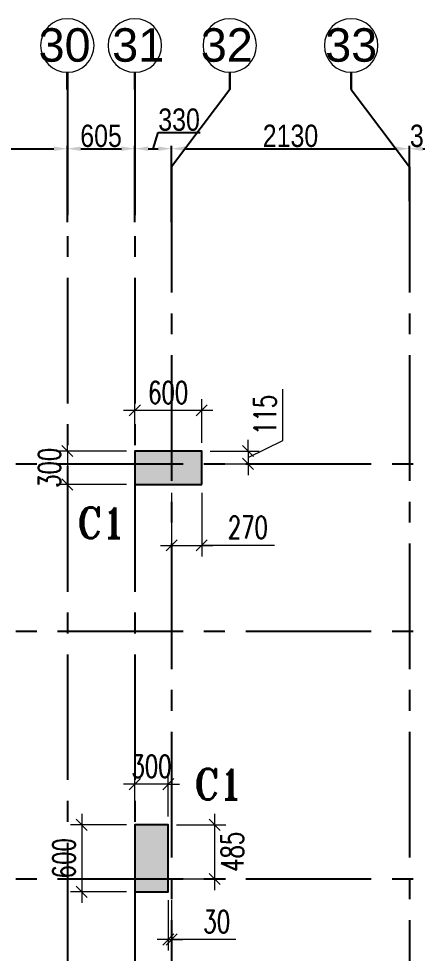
# Model space of a CAD drawing. Header units: millimetres. Extents: x 1123469 to 1752051, y -126924 to 196924.
# Drawn here: x 1422594 to 1426169, y -6975 to 1401 of the extents above; entities that cross this region are included whole.
import ezdxf
from ezdxf.enums import TextEntityAlignment as Align

# ---------------------------------------------------------------- set-up
doc = ezdxf.new("R2010")
doc.units = ezdxf.units.MM
doc.header["$LTSCALE"] = 500
doc.header["$MEASUREMENT"] = 0
doc.header["$PDMODE"] = 34
for name, pattern in [('CONTINOUS', [0]), ('DASHDOT', [1, 0.5, -0.25, 0, -0.25]), ('Site$0$CENTER2', [1.125, 0.75, -0.125, 0.125, -0.125])]:
    doc.linetypes.add(name, pattern=pattern)
doc.layers.get('Defpoints').update_dxf_attribs({"lineweight": 0})
for name, color, linetype, lineweight in [('COL. NO.', 1, 'DASHDOT', 15), ('CUT OUT', 1, 'Continuous', 13), ('dim-M', 1, 'Continuous', 15), ('GRID NO.', 7, 'Continuous', 20), ('TOWER COL HATCH', 253, 'Continuous', 20)]:
    doc.layers.add(name, color=color, linetype=linetype, lineweight=lineweight)
for name, color, linetype in [('GLASS', 5, 'Continuous'), ('GRID', 7, 'Continuous'), ('GRID DIM', 7, 'Continuous'), ('TOWER AREA COLUMN.', 6, 'Continuous')]:
    doc.layers.add(name, color=color, linetype=linetype)
doc.styles.add('2MM', font='romans.shx', dxfattribs={"width": 0.7})
doc.styles.add('D50', font='arial.ttf', dxfattribs={"width": 0.8})
doc.styles.add('ROMANT', font='romant__.ttf', dxfattribs={"width": 0.9, "height": 600})
doc.dimstyles.new('INNER DIM', dxfattribs={"dimtxt": 200, "dimasz": 120, "dimexe": 25, "dimexo": 25, "dimgap": 12, "dimtad": 1, "dimdec": 0, "dimrnd": 5, "dimzin": 0, "dimdsep": 46, "dimtxsty": 'D50', "dimcen": 0.09, "dimdle": 25, "dimclrt": 6, "dimadec": 0, "dimazin": 0, "dimtfac": 1, "dimtdec": 0, "dimtofl": 0, "dimtmove": 1, "dimatfit": 3, "dimfxl": 75, "dimtolj": 1, "dimtzin": 0, "dimarcsym": 0})
doc.dimstyles.new('RAJESH', dxfattribs={"dimtxt": 200, "dimasz": 180, "dimexe": 100, "dimexo": 250, "dimgap": 50, "dimtad": 2, "dimdec": 0, "dimzin": 1, "dimdsep": 46, "dimtxsty": '2MM', "dimblk": 'OBLIQUE', "dimcen": 0, "dimdle": 100, "dimclrd": 1, "dimclre": 1, "dimclrt": 3, "dimadec": 0, "dimazin": 0, "dimtfac": 1, "dimtdec": 0, "dimtix": 1, "dimtmove": 2, "dimatfit": 3, "dimfxl": 1, "dimtolj": 1, "dimlwd": -1, "dimarcsym": 0})

# ---------------------------------------------------------------- blocks, each defined once
blk = doc.blocks.new('GRID MARK')
at = {"layer": 'GRID NO.', "const_width": 50}
blk.add_lwpolyline([(0, -541), (0, -891)], dxfattribs=at)
at = {"layer": 'GRID NO.'}
blk.add_circle((0, 0), 541, dxfattribs=at)
at = {"layer": 'GRID NO.', "style": 'D50', "width": 0.8}
blk.add_attdef('Y1', text='', height=500, dxfattribs=at).set_placement((-33, -267), align=Align.CENTER)
blk = doc.blocks.new('*D35')
at = {"layer": 'Defpoints', "color": 0, "linetype": 'Continuous', "transparency": 16777216}
for p in [(1423030.6, 258393.3), (1423030.6, 257708.6), (1421530.6, 257509.7)]:
    blk.add_point(p, dxfattribs=at)
at = {"layer": 'GRID DIM', "color": 0, "linetype": 'Continuous', "lineweight": -2, "transparency": 16777216}
for p, q in [((1421530.6, 257534.7), (1421530.6, 258418.3)), ((1423030.6, 257733.6), (1423030.6, 258418.3))]:
    blk.add_line(p, q, dxfattribs=at)
at = {"layer": 'GRID DIM', "linetype": 'Continuous', "lineweight": -2, "transparency": 16777216}
blk.add_line((1421650.6, 258393.3), (1422910.6, 258393.3), dxfattribs=at)
at = {"layer": 'GRID DIM', "linetype": 'Continuous', "transparency": 16777216}
for points in [[(1421650.6, 258413.3), (1421650.6, 258373.3), (1421530.6, 258393.3)], [(1422910.6, 258413.3), (1422910.6, 258373.3), (1423030.6, 258393.3)]]:
    blk.add_solid(points, dxfattribs=at)
at = {"layer": 'GRID DIM', "linetype": 'Continuous', "transparency": 16777216, "insert": (1422280.6, 258507.4), "char_height": 200, "attachment_point": 5, "style": 'D50'}
blk.add_mtext('\\A1;1500', dxfattribs=at)
blk = doc.blocks.new('*D36')
at = {"layer": 'Defpoints', "color": 0, "linetype": 'Continuous', "transparency": 16777216}
for p in [(1423635.6, 258393.3), (1423030.6, 257708.6), (1423635.6, 257708.6)]:
    blk.add_point(p, dxfattribs=at)
at = {"layer": 'GRID DIM', "color": 0, "linetype": 'Continuous', "lineweight": -2, "transparency": 16777216}
for p, q in [((1423030.6, 257733.6), (1423030.6, 258418.3)), ((1423635.6, 257733.6), (1423635.6, 258418.3))]:
    blk.add_line(p, q, dxfattribs=at)
at = {"layer": 'GRID DIM', "linetype": 'Continuous', "lineweight": -2, "transparency": 16777216}
blk.add_line((1423150.6, 258393.3), (1423515.6, 258393.3), dxfattribs=at)
at = {"layer": 'GRID DIM', "linetype": 'Continuous', "transparency": 16777216}
for points in [[(1423150.6, 258413.3), (1423150.6, 258373.3), (1423030.6, 258393.3)], [(1423515.6, 258413.3), (1423515.6, 258373.3), (1423635.6, 258393.3)]]:
    blk.add_solid(points, dxfattribs=at)
at = {"layer": 'GRID DIM', "linetype": 'Continuous', "transparency": 16777216, "insert": (1423333.1, 258507.4), "char_height": 200, "attachment_point": 5, "style": 'D50'}
blk.add_mtext('\\A1;605', dxfattribs=at)
blk = doc.blocks.new('*D37')
at = {"layer": 'Defpoints', "color": 0, "linetype": 'Continuous', "transparency": 16777216}
for p in [(1423965.6, 258393.3), (1423635.6, 257708.6), (1423965.6, 257708.6)]:
    blk.add_point(p, dxfattribs=at)
at = {"layer": 'GRID DIM', "linetype": 'Continuous', "lineweight": -2, "transparency": 16777216}
for p, q in [((1423800.6, 258393.3), (1423844.2, 258538.5)), ((1423844.2, 258538.5), (1424221, 258538.5)), ((1423755.6, 258393.3), (1423845.6, 258393.3))]:
    blk.add_line(p, q, dxfattribs=at)
at = {"layer": 'GRID DIM', "color": 0, "linetype": 'Continuous', "lineweight": -2, "transparency": 16777216}
for p, q in [((1423635.6, 257733.6), (1423635.6, 258418.3)), ((1423965.6, 257733.6), (1423965.6, 258418.3))]:
    blk.add_line(p, q, dxfattribs=at)
at = {"layer": 'GRID DIM', "linetype": 'Continuous', "transparency": 16777216}
for points in [[(1423755.6, 258413.3), (1423755.6, 258373.3), (1423635.6, 258393.3)], [(1423845.6, 258413.3), (1423845.6, 258373.3), (1423965.6, 258393.3)]]:
    blk.add_solid(points, dxfattribs=at)
at = {"layer": 'GRID DIM', "linetype": 'Continuous', "transparency": 16777216, "insert": (1424032.6, 258652.6), "char_height": 200, "attachment_point": 5, "style": 'D50'}
blk.add_mtext('\\A1;330', dxfattribs=at)
blk = doc.blocks.new('*D38')
at = {"layer": 'Defpoints', "color": 0, "linetype": 'Continuous', "transparency": 16777216}
for p in [(1426098.1, 258393.3), (1426098.1, 257899.3), (1423965.6, 257708.6)]:
    blk.add_point(p, dxfattribs=at)
at = {"layer": 'GRID DIM', "color": 0, "linetype": 'Continuous', "lineweight": -2, "transparency": 16777216}
for p, q in [((1423965.6, 257733.6), (1423965.6, 258418.3)), ((1426098.1, 257924.3), (1426098.1, 258418.3))]:
    blk.add_line(p, q, dxfattribs=at)
at = {"layer": 'GRID DIM', "linetype": 'Continuous', "lineweight": -2, "transparency": 16777216}
blk.add_line((1424085.6, 258393.3), (1425978.1, 258393.3), dxfattribs=at)
at = {"layer": 'GRID DIM', "linetype": 'Continuous', "transparency": 16777216}
for points in [[(1424085.6, 258413.3), (1424085.6, 258373.3), (1423965.6, 258393.3)], [(1425978.1, 258413.3), (1425978.1, 258373.3), (1426098.1, 258393.3)]]:
    blk.add_solid(points, dxfattribs=at)
at = {"layer": 'GRID DIM', "linetype": 'Continuous', "transparency": 16777216, "insert": (1425031.9, 258507.5), "char_height": 200, "attachment_point": 5, "style": 'D50'}
blk.add_mtext('\\A1;2130', dxfattribs=at)
blk = doc.blocks.new('*D39')
at = {"layer": 'Defpoints', "color": 0, "linetype": 'Continuous', "transparency": 16777216}
for p in [(1426480.6, 258393.3), (1426098.1, 257899.3), (1426480.6, 257899.3)]:
    blk.add_point(p, dxfattribs=at)
at = {"layer": 'GRID DIM', "color": 0, "linetype": 'Continuous', "lineweight": -2, "transparency": 16777216}
for p, q in [((1426098.1, 257924.3), (1426098.1, 258418.3)), ((1426480.6, 257924.3), (1426480.6, 258418.3))]:
    blk.add_line(p, q, dxfattribs=at)
at = {"layer": 'GRID DIM', "linetype": 'Continuous', "lineweight": -2, "transparency": 16777216}
blk.add_line((1426218.1, 258393.3), (1426360.6, 258393.3), dxfattribs=at)
at = {"layer": 'GRID DIM', "linetype": 'Continuous', "transparency": 16777216}
for points in [[(1426218.1, 258413.3), (1426218.1, 258373.3), (1426098.1, 258393.3)], [(1426360.6, 258413.3), (1426360.6, 258373.3), (1426480.6, 258393.3)]]:
    blk.add_solid(points, dxfattribs=at)
at = {"layer": 'GRID DIM', "linetype": 'Continuous', "transparency": 16777216, "insert": (1426289.4, 258507.5), "char_height": 200, "attachment_point": 5, "style": 'D50'}
blk.add_mtext('\\A1;385', dxfattribs=at)
blk = doc.blocks.new('3tgra')
at = {"layer": 'TOWER COL HATCH'}
h = blk.add_hatch(color=253, dxfattribs=at)
h.dxf.hatch_style = 1
h.paths.add_polyline_path([(1383505.6, 94841.6), (1383505.6, 95141.6), (1384105.6, 95141.6), (1384105.6, 94841.6)])
h = blk.add_hatch(color=253, dxfattribs=at)
h.dxf.hatch_style = 1
h.paths.add_polyline_path([(1384105.6, 91191.6), (1383805.6, 91191.6), (1383805.6, 91791.6), (1384105.6, 91791.6)])
at = {"layer": 'TOWER AREA COLUMN.', "color": 4}
for points in [[(1383505.6, 94841.6), (1383505.6, 95141.6), (1384105.6, 95141.6), (1384105.6, 94841.6)], [(1384105.6, 91191.6), (1383805.6, 91191.6), (1383805.6, 91791.6), (1384105.6, 91791.6)]]:
    blk.add_lwpolyline(points, close=True, dxfattribs=at)
blk = doc.blocks.new('_Oblique')
at = {"color": 0, "linetype": 'ByBlock', "lineweight": -2}
blk.add_line((-0.5, -0.5), (0.5, 0.5), dxfattribs=at)
blk = doc.blocks.new('*D1520')
at = {"layer": 'Defpoints', "color": 0, "ltscale": 100, "transparency": 16777216}
for p in [(1423635.6, 95506), (1423635.6, 95141.6), (1424235.6, 95141.6)]:
    blk.add_point(p, dxfattribs=at)
at = {"layer": 'dim-M', "color": 1, "lineweight": -2, "ltscale": 100, "transparency": 16777216}
for p, q in [((1423635.6, 95216.6), (1423635.6, 95606)), ((1424235.6, 95216.6), (1424235.6, 95606))]:
    blk.add_line(p, q, dxfattribs=at)
at = {"layer": 'dim-M', "color": 1, "ltscale": 100, "transparency": 16777216}
blk.add_line((1424335.6, 95506), (1423535.6, 95506), dxfattribs=at)
at = {"layer": 'dim-M', "color": 1, "ltscale": 100, "transparency": 16777216, "xscale": 100, "yscale": 100, "zscale": 100, "rotation": 180}
blk.add_blockref('_Oblique', (1423635.6, 95506), dxfattribs=at)
at = {"layer": 'dim-M', "color": 1, "ltscale": 100, "transparency": 16777216, "xscale": 100, "yscale": 100, "zscale": 100}
blk.add_blockref('_Oblique', (1424235.6, 95506), dxfattribs=at)
at = {"layer": 'dim-M', "color": 3, "ltscale": 100, "transparency": 16777216, "insert": (1423935.6, 95666), "char_height": 200, "attachment_point": 5, "style": '2MM'}
blk.add_mtext('\\A1;600', dxfattribs=at)
blk = doc.blocks.new('*D1521')
at = {"layer": 'Defpoints', "color": 0, "ltscale": 100, "transparency": 16777216}
for p in [(1423635.6, 95141.6), (1423030.6, 94841.6), (1423635.6, 94841.6)]:
    blk.add_point(p, dxfattribs=at)
at = {"layer": 'dim-M', "color": 1, "ltscale": 100, "transparency": 16777216}
for p, q in [((1423030.6, 95141.6), (1423030.6, 95241.6)), ((1423030.6, 95141.6), (1423030.6, 94841.6)), ((1423030.6, 94841.6), (1423030.6, 94741.6))]:
    blk.add_line(p, q, dxfattribs=at)
at = {"layer": 'dim-M', "color": 1, "lineweight": -2, "ltscale": 100, "transparency": 16777216}
for p, q in [((1423560.6, 95141.6), (1422930.6, 95141.6)), ((1423560.6, 94841.6), (1422930.6, 94841.6))]:
    blk.add_line(p, q, dxfattribs=at)
at = {"layer": 'dim-M', "color": 1, "ltscale": 100, "transparency": 16777216, "xscale": 100, "yscale": 100, "zscale": 100}
for p, rotation in [((1423030.6, 95141.6), 270), ((1423030.6, 94841.6), 90)]:
    blk.add_blockref('_Oblique', p, dxfattribs=dict(at, rotation=rotation))
at = {"layer": 'dim-M', "color": 3, "ltscale": 100, "transparency": 16777216, "insert": (1422870.6, 94991.6), "char_height": 200, "attachment_point": 5, "rotation": 90, "style": '2MM'}
blk.add_mtext('\\A1;300', dxfattribs=at)
blk = doc.blocks.new('*D1522')
at = {"layer": 'Defpoints', "color": 0, "ltscale": 100, "transparency": 16777216}
for p in [(1424235.6, 95141.6), (1424235.6, 95026.6), (1424651.2, 95026.6)]:
    blk.add_point(p, dxfattribs=at)
at = {"layer": 'dim-M', "color": 1, "ltscale": 100, "transparency": 16777216}
for p, q in [((1424964.5, 95235.8), (1424964.5, 95695.8)), ((1424651.2, 95141.6), (1424651.2, 95241.6)), ((1424651.2, 95084.1), (1424964.5, 95235.8)), ((1424651.2, 95141.6), (1424651.2, 95026.6)), ((1424651.2, 95141.6), (1424651.2, 95026.6)), ((1424651.2, 95026.6), (1424651.2, 94926.6))]:
    blk.add_line(p, q, dxfattribs=at)
at = {"layer": 'dim-M', "color": 1, "lineweight": -2, "ltscale": 100, "transparency": 16777216}
for p, q in [((1424310.6, 95141.6), (1424751.2, 95141.6)), ((1424310.6, 95026.6), (1424751.2, 95026.6))]:
    blk.add_line(p, q, dxfattribs=at)
at = {"layer": 'dim-M', "color": 1, "ltscale": 100, "transparency": 16777216, "xscale": 100, "yscale": 100, "zscale": 100}
for p, rotation in [((1424651.2, 95141.6), 270), ((1424651.2, 95026.6), 90)]:
    blk.add_blockref('_Oblique', p, dxfattribs=dict(at, rotation=rotation))
at = {"layer": 'dim-M', "color": 3, "ltscale": 100, "transparency": 16777216, "insert": (1424804.5, 95465.8), "char_height": 200, "attachment_point": 5, "rotation": 90, "style": '2MM'}
blk.add_mtext('\\A1;115', dxfattribs=at)
blk = doc.blocks.new('*D1523')
at = {"layer": 'Defpoints', "color": 0, "ltscale": 100, "transparency": 16777216}
for p in [(1423965.6, 94841.6), (1424235.6, 94841.6), (1424235.6, 94296.6)]:
    blk.add_point(p, dxfattribs=at)
at = {"layer": 'dim-M', "color": 1, "lineweight": -2, "ltscale": 100, "transparency": 16777216}
for p, q in [((1423965.6, 94766.6), (1423965.6, 94196.6)), ((1424235.6, 94766.6), (1424235.6, 94196.6))]:
    blk.add_line(p, q, dxfattribs=at)
at = {"layer": 'dim-M', "color": 1, "ltscale": 100, "transparency": 16777216}
for p, q in [((1423865.6, 94296.6), (1424335.6, 94296.6)), ((1424888.7, 94296.6), (1424235.6, 94296.6))]:
    blk.add_line(p, q, dxfattribs=at)
at = {"layer": 'dim-M', "color": 1, "ltscale": 100, "transparency": 16777216, "xscale": 100, "yscale": 100, "zscale": 100, "rotation": 180}
blk.add_blockref('_Oblique', (1423965.6, 94296.6), dxfattribs=at)
at = {"layer": 'dim-M', "color": 1, "ltscale": 100, "transparency": 16777216, "xscale": 100, "yscale": 100, "zscale": 100}
blk.add_blockref('_Oblique', (1424235.6, 94296.6), dxfattribs=at)
at = {"layer": 'dim-M', "color": 3, "ltscale": 100, "transparency": 16777216, "insert": (1424648.7, 94456.6), "char_height": 200, "attachment_point": 5, "style": '2MM'}
blk.add_mtext('\\A1;270', dxfattribs=at)
blk = doc.blocks.new('*D1546')
at = {"layer": 'Defpoints', "color": 0, "ltscale": 100, "transparency": 16777216}
for p in [(1423635.6, 92156), (1423635.6, 91791.6), (1423935.6, 91791.6)]:
    blk.add_point(p, dxfattribs=at)
at = {"layer": 'dim-M', "color": 1, "lineweight": -2, "ltscale": 100, "transparency": 16777216}
for p, q in [((1423635.6, 91866.6), (1423635.6, 92256)), ((1423935.6, 91866.6), (1423935.6, 92256))]:
    blk.add_line(p, q, dxfattribs=at)
at = {"layer": 'dim-M', "color": 1, "ltscale": 100, "transparency": 16777216}
for p, q in [((1423635.6, 92156), (1423535.6, 92156)), ((1423935.6, 92156), (1423635.6, 92156)), ((1423935.6, 92156), (1424035.6, 92156))]:
    blk.add_line(p, q, dxfattribs=at)
at = {"layer": 'dim-M', "color": 1, "ltscale": 100, "transparency": 16777216, "xscale": 100, "yscale": 100, "zscale": 100}
blk.add_blockref('_Oblique', (1423635.6, 92156), dxfattribs=at)
at = {"layer": 'dim-M', "color": 1, "ltscale": 100, "transparency": 16777216, "xscale": 100, "yscale": 100, "zscale": 100, "rotation": 180}
blk.add_blockref('_Oblique', (1423935.6, 92156), dxfattribs=at)
at = {"layer": 'dim-M', "color": 3, "ltscale": 100, "transparency": 16777216, "insert": (1423785.6, 92316), "char_height": 200, "attachment_point": 5, "style": '2MM'}
blk.add_mtext('\\A1;300', dxfattribs=at)
blk = doc.blocks.new('*D1547')
at = {"layer": 'Defpoints', "color": 0, "ltscale": 100, "transparency": 16777216}
for p in [(1423635.6, 91791.6), (1423159.9, 91191.6), (1423635.6, 91191.6)]:
    blk.add_point(p, dxfattribs=at)
at = {"layer": 'dim-M', "color": 1, "ltscale": 100, "transparency": 16777216}
blk.add_line((1423159.9, 91891.6), (1423159.9, 91091.6), dxfattribs=at)
at = {"layer": 'dim-M', "color": 1, "lineweight": -2, "ltscale": 100, "transparency": 16777216}
for p, q in [((1423560.6, 91791.6), (1423059.9, 91791.6)), ((1423560.6, 91191.6), (1423059.9, 91191.6))]:
    blk.add_line(p, q, dxfattribs=at)
at = {"layer": 'dim-M', "color": 1, "ltscale": 100, "transparency": 16777216, "xscale": 100, "yscale": 100, "zscale": 100}
for p, rotation in [((1423159.9, 91791.6), 90), ((1423159.9, 91191.6), 270)]:
    blk.add_blockref('_Oblique', p, dxfattribs=dict(at, rotation=rotation))
at = {"layer": 'dim-M', "color": 3, "ltscale": 100, "transparency": 16777216, "insert": (1422999.9, 91491.6), "char_height": 200, "attachment_point": 5, "rotation": 90, "style": '2MM'}
blk.add_mtext('\\A1;600', dxfattribs=at)
blk = doc.blocks.new('*D1548')
at = {"layer": 'Defpoints', "color": 0, "ltscale": 100, "transparency": 16777216}
for p in [(1423935.6, 91791.6), (1423935.6, 91306.7), (1424351.2, 91306.7)]:
    blk.add_point(p, dxfattribs=at)
at = {"layer": 'dim-M', "color": 1, "ltscale": 100, "transparency": 16777216}
blk.add_line((1424351.2, 91891.6), (1424351.2, 91206.7), dxfattribs=at)
at = {"layer": 'dim-M', "color": 1, "lineweight": -2, "ltscale": 100, "transparency": 16777216}
for p, q in [((1424010.6, 91791.6), (1424451.2, 91791.6)), ((1424010.6, 91306.7), (1424451.2, 91306.7))]:
    blk.add_line(p, q, dxfattribs=at)
at = {"layer": 'dim-M', "color": 1, "ltscale": 100, "transparency": 16777216, "xscale": 100, "yscale": 100, "zscale": 100}
for p, rotation in [((1424351.2, 91791.6), 90), ((1424351.2, 91306.7), 270)]:
    blk.add_blockref('_Oblique', p, dxfattribs=dict(at, rotation=rotation))
at = {"layer": 'dim-M', "color": 3, "ltscale": 100, "transparency": 16777216, "insert": (1424511.2, 91549.2), "char_height": 200, "attachment_point": 5, "rotation": 90, "style": '2MM'}
blk.add_mtext('\\A1;485', dxfattribs=at)
blk = doc.blocks.new('*D1549')
at = {"layer": 'Defpoints', "color": 0, "ltscale": 100, "transparency": 16777216}
for p in [(1423935.6, 91191.6), (1423965.6, 91191.6), (1423965.6, 90764.5)]:
    blk.add_point(p, dxfattribs=at)
at = {"layer": 'dim-M', "color": 1, "lineweight": -2, "ltscale": 100, "transparency": 16777216}
for p, q in [((1423935.6, 91116.6), (1423935.6, 90664.5)), ((1423965.6, 91116.6), (1423965.6, 90664.5))]:
    blk.add_line(p, q, dxfattribs=at)
at = {"layer": 'dim-M', "color": 1, "ltscale": 100, "transparency": 16777216}
for p, q in [((1423935.6, 90764.5), (1423835.6, 90764.5)), ((1423935.6, 90764.5), (1423965.6, 90764.5)), ((1423935.6, 90764.5), (1423965.6, 90764.5)), ((1423965.6, 90764.5), (1424065.6, 90764.5)), ((1424543.2, 90764.5), (1423965.6, 90764.5))]:
    blk.add_line(p, q, dxfattribs=at)
at = {"layer": 'dim-M', "color": 1, "ltscale": 100, "transparency": 16777216, "xscale": 100, "yscale": 100, "zscale": 100}
blk.add_blockref('_Oblique', (1423935.6, 90764.5), dxfattribs=at)
at = {"layer": 'dim-M', "color": 1, "ltscale": 100, "transparency": 16777216, "xscale": 100, "yscale": 100, "zscale": 100, "rotation": 180}
blk.add_blockref('_Oblique', (1423965.6, 90764.5), dxfattribs=at)
at = {"layer": 'dim-M', "color": 3, "ltscale": 100, "transparency": 16777216, "insert": (1424369.9, 90924.5), "char_height": 200, "attachment_point": 5, "style": '2MM'}
blk.add_mtext('\\A1;30', dxfattribs=at)
blk = doc.blocks.new('EEE')
at = {"layer": 'GRID', "color": 16, "linetype": 'Site$0$CENTER2', "ltscale": 3}
for points in [[(1423030.6, 258923.2), (1423030.6, 223711.9)], [(1423635.6, 258923.2), (1423635.6, 223711.9)], [(1424487.3, 258923.2), (1423965.6, 258229.8), (1423965.6, 223711.9)], [(1425576.4, 258923.2), (1426098.1, 258229.8), (1426098.1, 223711.9)], [(1363880.9, 255568.6), (1442964.5, 255568.6)], [(1363880.9, 254068.6), (1442964.5, 254068.6)], [(1363880.9, 251848.8), (1442964.5, 251848.8)]]:
    blk.add_lwpolyline(points, dxfattribs=at)
at = {"layer": 'GRID NO.'}
ref = blk.add_blockref('GRID MARK', (1423030.6, 259318.5), dxfattribs=dict(at, xscale=-0.4435200000032785, yscale=0.4435200000032785, zscale=0.4435200000032785))
ref.add_attrib('Y1', '30', dxfattribs={"height": 300, "style": 'D50'}).set_placement((1423006.1, 259172.9), align=Align.CENTER)
ref = blk.add_blockref('GRID MARK', (1423635.6, 259318.5), dxfattribs=dict(at, xscale=-0.4435200000032785, yscale=0.4435200000032785, zscale=0.4435200000032785))
ref.add_attrib('Y1', '31', dxfattribs={"height": 300, "style": 'D50'}).set_placement((1423665.9, 259172.9), align=Align.CENTER)
ref = blk.add_blockref('GRID MARK', (1424487.3, 259318.5), dxfattribs=dict(at, xscale=-0.4435200000032785, yscale=0.4435200000032785, zscale=0.4435200000032785))
ref.add_attrib('Y1', '32', dxfattribs={"height": 300, "style": 'D50'}).set_placement((1424460.7, 259172.9), align=Align.CENTER)
ref = blk.add_blockref('GRID MARK', (1425576.4, 259318.5), dxfattribs=dict(at, xscale=-0.4435200000032785, yscale=0.4435200000032785, zscale=0.4435200000032785))
ref.add_attrib('Y1', '33', dxfattribs={"height": 300, "style": 'D50'}).set_placement((1425576.4, 259172.9), align=Align.CENTER)
at = {"layer": 'GRID DIM', "color": 0, "linetype": 'Continuous'}
for base, p1, p2, picture, middle in [((1423965.6, 258393.3), (1423635.6, 257708.6), (1423965.6, 257708.6), '*D37', (1423856.2, 258652.6)), ((1423030.6, 258393.3), (1421530.6, 257509.7), (1423030.6, 257708.6), '*D35', (1422280.6, 258507.4)), ((1423635.6, 258393.3), (1423030.6, 257708.6), (1423635.6, 257708.6), '*D36', (1423333.1, 258507.4)), ((1426098.1307114, 258393.2772886), (1423965.6307114, 257708.5542668), (1426098.1307114, 257899.3286327), '*D38', (1425031.8807114, 258507.460099)), ((1426480.630713, 258393.277289), (1426098.130711, 257899.328633), (1426480.630713, 257899.328633), '*D39', (1426289.380712, 258507.460099))]:
    dim = blk.add_linear_dim(base=base, p1=p1, p2=p2, dimstyle='INNER DIM', override={"dimclrd": 256, "dimclrt": 256}, dxfattribs=at)
    dim.commit()
    dim.dimension.update_dxf_attribs({"geometry": picture, "text_midpoint": middle})
blk = doc.blocks.new('G012')
at = {"layer": 'COL. NO.', "color": 4, "linetype": 'CONTINOUS', "style": 'ROMANT', "width": 0.9}
for p in [(1423120.6, 94361.3, 0), (1424170.4, 92018.5, 0)]:
    blk.add_text('C1', height=275, dxfattribs=at).set_placement(p)
at = {"layer": 'dim-M', "ltscale": 100}
for base, p1, p2, angle, picture, middle in [((1423635.6, 95506), (1424235.6, 95141.6), (1423635.6, 95141.6), 180, '*D1520', (1423935.6, 95666)), ((1423030.6, 94841.6), (1423635.6, 95141.6), (1423635.6, 94841.6), 90, '*D1521', (1422870.6, 94991.6)), ((1423635.6, 92156), (1423935.6, 91791.6), (1423635.6, 91791.6), 180, '*D1546', (1423785.6, 92316)), ((1424351.2, 91306.7), (1423935.6, 91791.6), (1423935.6, 91306.7), 90, '*D1548', (1424511.2, 91549.2))]:
    dim = blk.add_linear_dim(base=base, p1=p1, p2=p2, angle=angle, dimstyle='RAJESH', override={"dimasz": 100, "dimexo": 75, "dimgap": 60, "dimtmove": 1}, dxfattribs=at)
    dim.commit()
    dim.dimension.update_dxf_attribs({"geometry": picture, "text_midpoint": middle})
for base, p1, p2, angle, picture, middle in [((1424651.2, 95026.6), (1424235.6, 95141.6), (1424235.6, 95026.6), 90, '*D1522', (1424964.5, 95295.8)), ((1424235.6, 94296.6), (1423965.6, 94841.6), (1424235.6, 94841.6), 180, '*D1523', (1424648.7, 94123.4)), ((1423159.9, 91191.6), (1423635.6, 91791.6), (1423635.6, 91191.6), 90, '*D1547', (1423159.9, 91491.6)), ((1423965.6, 90764.5), (1423935.6, 91191.6), (1423965.6, 91191.6), 180, '*D1549', (1424369.9, 90844.2))]:
    dim = blk.add_linear_dim(base=base, p1=p1, p2=p2, angle=angle, dimstyle='RAJESH', override={"dimasz": 100, "dimexo": 75, "dimgap": 60, "dimtmove": 1}, dxfattribs=at)
    dim.commit()
    dim.dimension.update_dxf_attribs({"geometry": picture, "text_midpoint": middle, "dimtype": 128})

msp = doc.modelspace()

# ---------------------------------------------------------------- block references
at = {"layer": 'CUT OUT', "color": 4, "xscale": -1}
msp.add_blockref('3tgra', (2807741.3, -97615.5), dxfattribs=at)
at = {"layer": 'dim-M', "color": 4}
msp.add_blockref('G012', (0, -97615.5), dxfattribs=at)
at = {"layer": 'GLASS', "color": 4}
msp.add_blockref('EEE', (0, -258157.5), dxfattribs=at)

doc.saveas('drawing.dxf')
